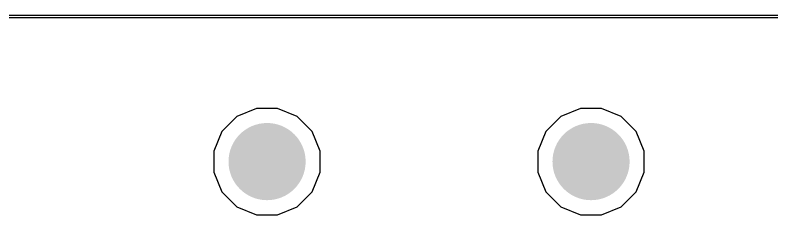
# Model space of a CAD drawing. Header units: millimetres. Extents: x -9 to 259, y -9 to 194.
# Drawn here: x 74.18 to 82.06, y 191.7 to 193.78 of the extents above; entities that cross this region are included whole.
import ezdxf

# ---------------------------------------------------------------- set-up
doc = ezdxf.new("R2010")
doc.units = ezdxf.units.MM
for name, color, linetype in [('BottomLayer', 5, 'Continuous'), ('BottomSolder', 6, 'Continuous'), ('TopLayer', 1, 'Continuous'), ('TopSolder', 216, 'Continuous'), ('ViaHoleLayer', 16, 'Continuous')]:
    doc.layers.add(name, color=color, linetype=linetype)

msp = doc.modelspace()

# ---------------------------------------------------------------- hatches: boundary and pattern name
at = {"layer": 'BottomLayer'}
h = msp.add_hatch(color=5, dxfattribs=at)
edge = h.paths.add_edge_path()
edge.add_arc((76.8048, 192.2527), 0.3, 0, 360)
h = msp.add_hatch(color=5, dxfattribs=at)
edge = h.paths.add_edge_path()
edge.add_arc((80.1781, 192.2527), 0.3, 0, 360)
at = {"layer": 'BottomSolder'}
h = msp.add_hatch(color=6, dxfattribs=at)
edge = h.paths.add_edge_path()
edge.add_arc((76.8048, 192.2527), 0.4016, 0, 360)
h = msp.add_hatch(color=6, dxfattribs=at)
edge = h.paths.add_edge_path()
edge.add_arc((80.1781, 192.2527), 0.4016, 0, 360)
at = {"layer": 'TopLayer'}
h = msp.add_hatch(color=1, dxfattribs=at)
edge = h.paths.add_edge_path()
edge.add_arc((76.8048, 192.2527), 0.3, 0, 360)
h = msp.add_hatch(color=1, dxfattribs=at)
edge = h.paths.add_edge_path()
edge.add_arc((80.1781, 192.2527), 0.3, 0, 360)
at = {"layer": 'TopSolder'}
h = msp.add_hatch(color=216, dxfattribs=at)
edge = h.paths.add_edge_path()
edge.add_arc((76.8048, 192.2527), 0.4016, 0, 360)
h = msp.add_hatch(color=216, dxfattribs=at)
edge = h.paths.add_edge_path()
edge.add_arc((80.1781, 192.2527), 0.4016, 0, 360)
at = {"layer": 'ViaHoleLayer'}
h = msp.add_hatch(color=16, dxfattribs=at)
edge = h.paths.add_edge_path()
edge.add_arc((76.8048, 192.2527), 0.15, 0, 360)
h = msp.add_hatch(color=16, dxfattribs=at)
edge = h.paths.add_edge_path()
edge.add_arc((80.1781, 192.2527), 0.15, 0, 360)

# ---------------------------------------------------------------- linework, layer by layer
at = {"layer": 'BottomLayer'}
msp.add_line((-9.271, 193.7766), (258.3688, 193.7766), dxfattribs=at)
at = {"layer": 'TopLayer'}
for p, q in [((-9.271, 193.7512), (258.3688, 193.7512)), ((76.6946, 192.8067), (76.4909, 192.7223)), ((76.9149, 192.8067), (76.6946, 192.8067)), ((77.1186, 192.7223), (76.9149, 192.8067)), ((80.0679, 192.8067), (79.8643, 192.7223)), ((80.2883, 192.8067), (80.0679, 192.8067)), ((80.492, 192.7223), (80.2883, 192.8067)), ((76.4909, 192.7223), (76.3351, 192.5665)), ((77.2744, 192.5665), (77.1186, 192.7223)), ((79.8643, 192.7223), (79.7085, 192.5665)), ((80.6478, 192.5665), (80.492, 192.7223)), ((76.3351, 192.5665), (76.2508, 192.3629)), ((77.3588, 192.3629), (77.2744, 192.5665)), ((79.7085, 192.5665), (79.6241, 192.3629)), ((80.7321, 192.3629), (80.6478, 192.5665)), ((76.2508, 192.3629), (76.2508, 192.1425)), ((77.3588, 192.1425), (77.3588, 192.3629)), ((79.6241, 192.3629), (79.6241, 192.1425)), ((80.7321, 192.1425), (80.7321, 192.3629)), ((76.2508, 192.1425), (76.3351, 191.9388)), ((77.2744, 191.9388), (77.3588, 192.1425)), ((79.6241, 192.1425), (79.7085, 191.9388)), ((80.6478, 191.9388), (80.7321, 192.1425)), ((76.3351, 191.9388), (76.4909, 191.783)), ((77.1186, 191.783), (77.2744, 191.9388)), ((79.7085, 191.9388), (79.8643, 191.783)), ((80.492, 191.783), (80.6478, 191.9388)), ((76.4909, 191.783), (76.6946, 191.6987)), ((76.9149, 191.6987), (77.1186, 191.783)), ((79.8643, 191.783), (80.0679, 191.6987)), ((80.2883, 191.6987), (80.492, 191.783)), ((76.6946, 191.6987), (76.9149, 191.6987)), ((80.0679, 191.6987), (80.2883, 191.6987))]:
    msp.add_line(p, q, dxfattribs=at)

doc.saveas('drawing.dxf')
